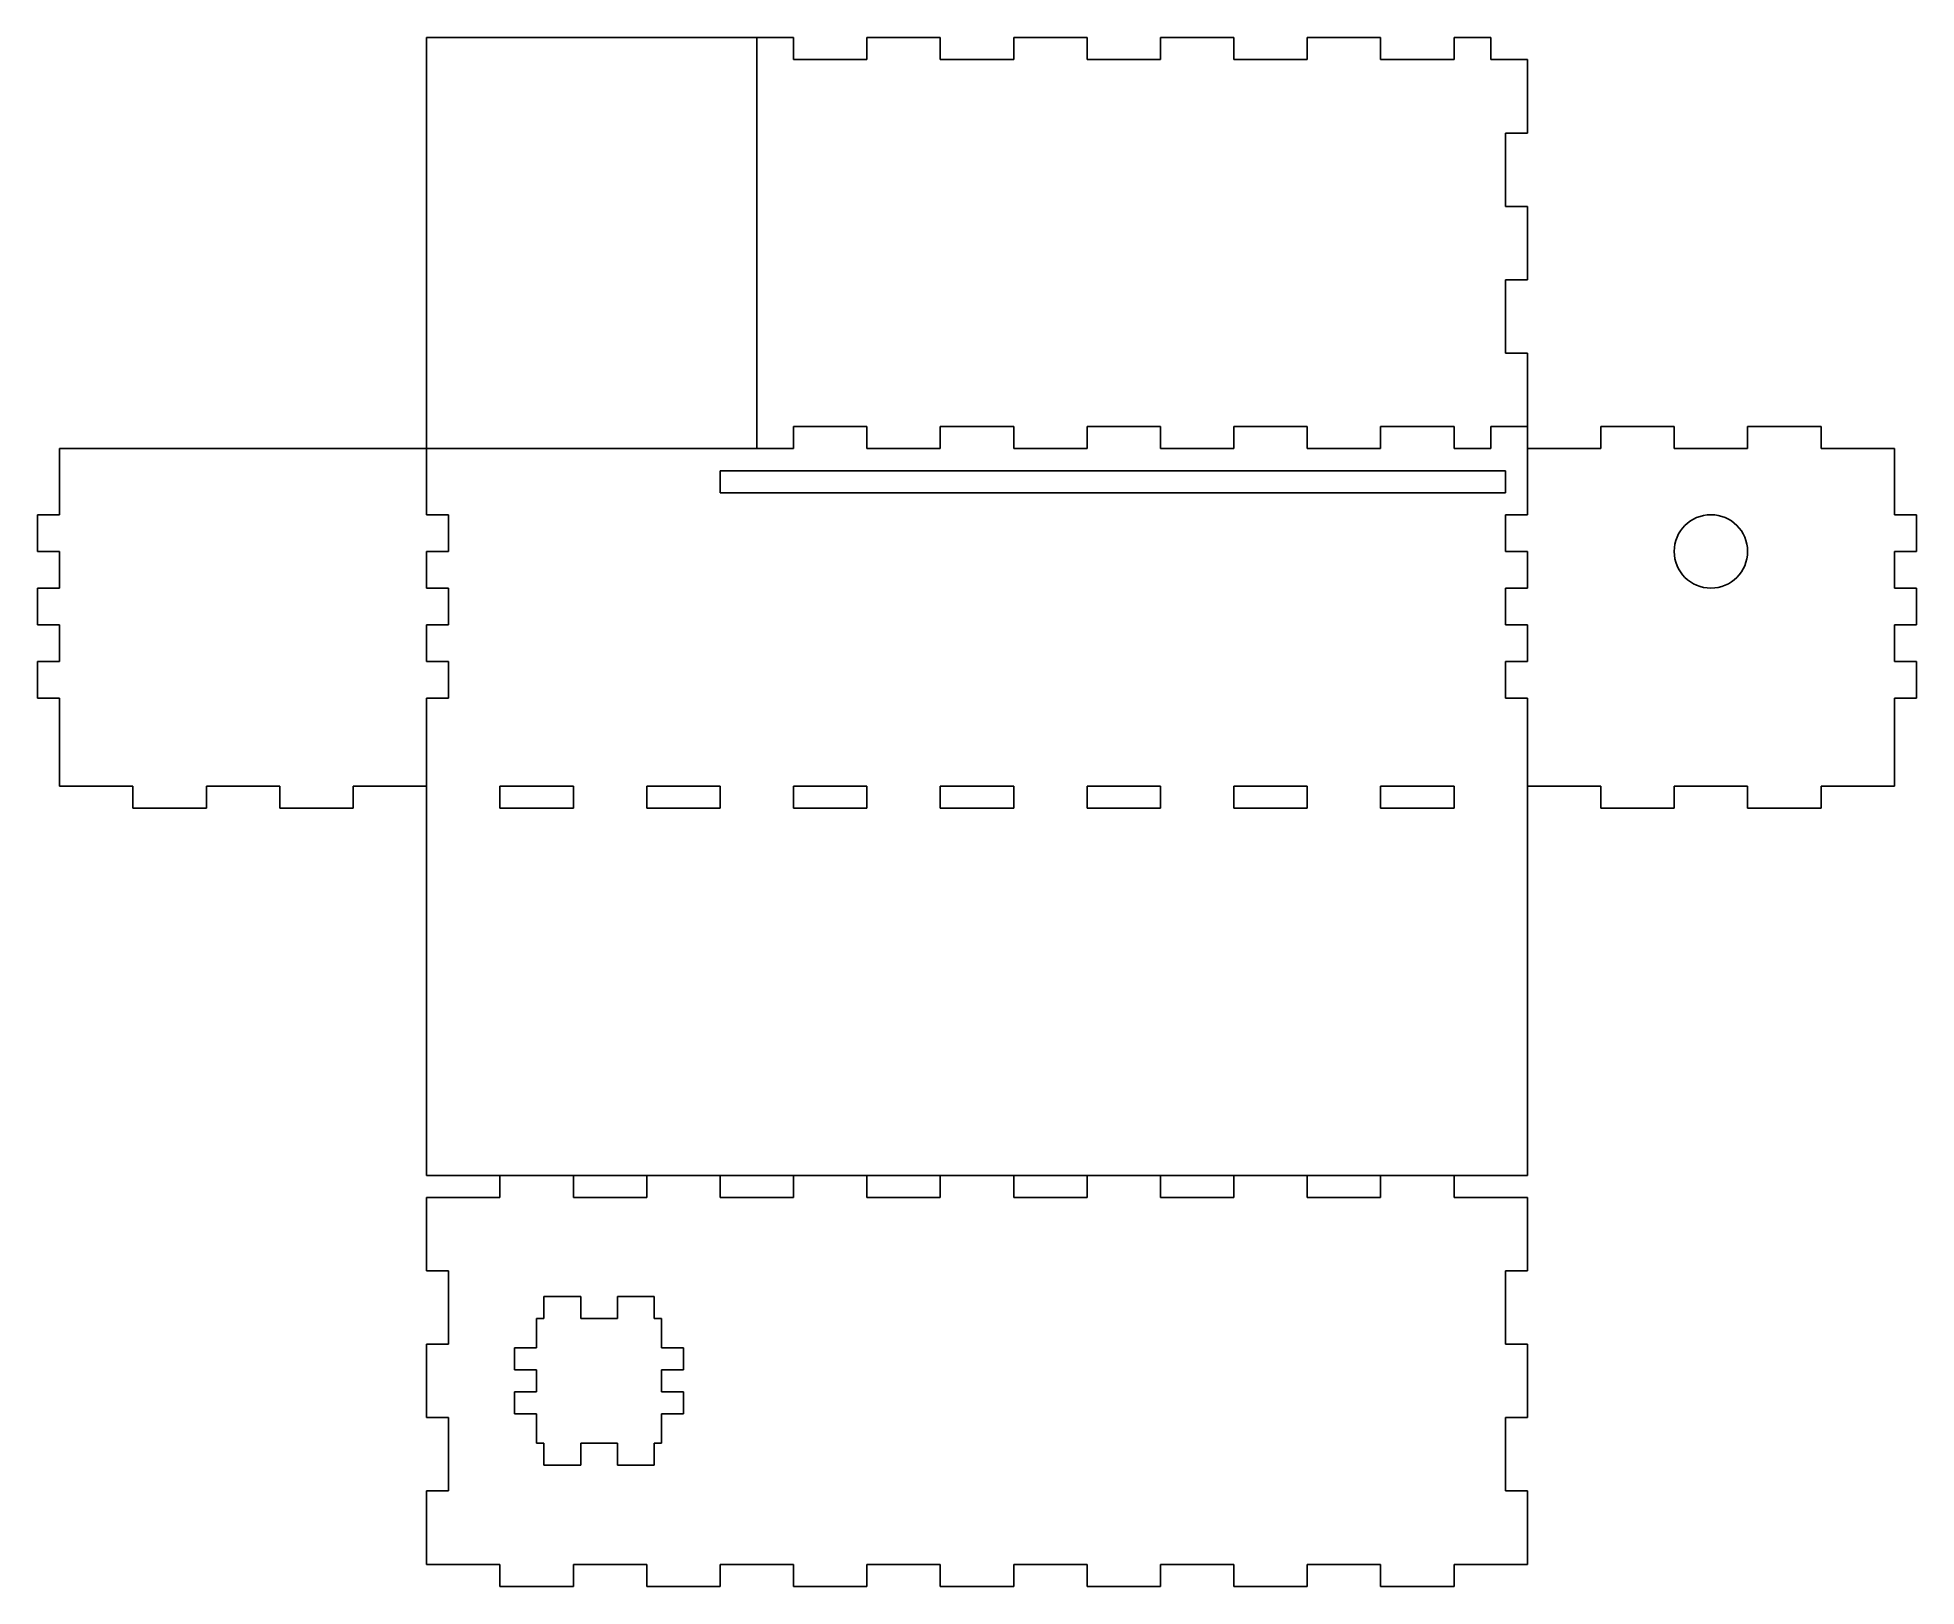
# Model space of a CAD drawing. Header units: millimetres. Extents: x -53 to 203, y -56 to 155.
import ezdxf

# ---------------------------------------------------------------- set-up
doc = ezdxf.new("R2010")
doc.units = ezdxf.units.MM
doc.layers.get('0').update_dxf_attribs({"lineweight": 25, "true_color": 0xffffff})

msp = doc.modelspace()

# ---------------------------------------------------------------- linework, layer by layer
for p, q in [((0, 99), (0, 155)), ((0, 155), (50, 155)), ((45, 99), (45, 155)), ((50, 155), (50, 152)), ((60, 152), (60, 155)), ((60, 155), (70, 155)), ((70, 155), (70, 152)), ((80, 152), (80, 155)), ((80, 155), (90, 155)), ((90, 155), (90, 152)), ((100, 152), (100, 155)), ((100, 155), (110, 155)), ((110, 155), (110, 152)), ((120, 152), (120, 155)), ((120, 155), (130, 155)), ((130, 155), (130, 152)), ((140, 152), (140, 155)), ((140, 155), (145, 155)), ((145, 155), (145, 152)), ((50, 152), (60, 152)), ((70, 152), (80, 152)), ((90, 152), (100, 152)), ((110, 152), (120, 152)), ((130, 152), (140, 152)), ((145, 152), (150, 152)), ((150, 142), (150, 152)), ((147, 132), (147, 142)), ((147, 142), (150, 142)), ((150, 132), (147, 132)), ((150, 122), (150, 132)), ((147, 112), (147, 122)), ((147, 122), (150, 122)), ((150, 112), (147, 112)), ((150, 102), (150, 112)), ((50, 99), (50, 102)), ((50, 102), (60, 102)), ((60, 102), (60, 99)), ((70, 99), (70, 102)), ((70, 102), (80, 102)), ((80, 102), (80, 99)), ((90, 99), (90, 102)), ((90, 102), (100, 102)), ((100, 102), (100, 99)), ((110, 99), (110, 102)), ((110, 102), (120, 102)), ((120, 102), (120, 99)), ((130, 99), (130, 102)), ((130, 102), (140, 102)), ((140, 102), (140, 99)), ((145, 99), (145, 102)), ((145, 102), (150, 102)), ((150, 102), (150, 99)), ((170, 102), (160, 102)), ((160, 102), (160, 99)), ((170, 99), (170, 102)), ((190, 102), (180, 102)), ((180, 102), (180, 99)), ((190, 99), (190, 102)), ((0, 99), (-50, 99)), ((-50, 99), (-50, 90)), ((0, 99), (50, 99)), ((0, 99), (0, 90)), ((60, 99), (70, 99)), ((80, 99), (90, 99)), ((100, 99), (110, 99)), ((120, 99), (130, 99)), ((140, 99), (145, 99)), ((150, 99), (150, 90)), ((160, 99), (150, 99)), ((180, 99), (170, 99)), ((200, 99), (190, 99)), ((200, 90), (200, 99)), ((40, 93), (40, 96)), ((40, 96), (147, 96)), ((147, 96), (147, 93)), ((147, 93), (40, 93)), ((-50, 90), (-53, 90)), ((-53, 90), (-53, 85)), ((0, 90), (3, 90)), ((3, 90), (3, 85)), ((150, 90), (147, 90)), ((147, 90), (147, 85)), ((200, 90), (203, 90)), ((203, 90), (203, 85)), ((-53, 85), (-50, 85)), ((-50, 85), (-50, 80)), ((3, 85), (0, 85)), ((0, 85), (0, 80)), ((147, 85), (150, 85)), ((150, 85), (150, 80)), ((203, 85), (200, 85)), ((200, 85), (200, 80)), ((-50, 80), (-53, 80)), ((-53, 80), (-53, 75)), ((0, 80), (3, 80)), ((3, 80), (3, 75)), ((150, 80), (147, 80)), ((147, 80), (147, 75)), ((200, 80), (203, 80)), ((203, 80), (203, 75)), ((-53, 75), (-50, 75)), ((-50, 75), (-50, 70)), ((3, 75), (0, 75)), ((0, 75), (0, 70)), ((147, 75), (150, 75)), ((150, 75), (150, 70)), ((203, 75), (200, 75)), ((200, 75), (200, 70)), ((-50, 70), (-53, 70)), ((-53, 70), (-53, 65)), ((0, 70), (3, 70)), ((3, 70), (3, 65)), ((150, 70), (147, 70)), ((147, 70), (147, 65)), ((200, 70), (203, 70)), ((203, 70), (203, 65)), ((-53, 65), (-50, 65)), ((-50, 65), (-50, 53)), ((3, 65), (0, 65)), ((0, 53), (0, 65)), ((147, 65), (150, 65)), ((150, 65), (150, 53)), ((203, 65), (200, 65)), ((200, 65), (200, 53)), ((-50, 53), (-40, 53)), ((-40, 53), (-40, 50)), ((-30, 50), (-30, 53)), ((-30, 53), (-20, 53)), ((-20, 53), (-20, 50)), ((-10, 50), (-10, 53)), ((-10, 53), (0, 53)), ((0, 53), (0, 0)), ((10, 53), (10, 50)), ((20, 53), (10, 53)), ((20, 50), (20, 53)), ((30, 53), (30, 50)), ((40, 53), (30, 53)), ((40, 50), (40, 53)), ((50, 53), (50, 50)), ((60, 53), (50, 53)), ((60, 50), (60, 53)), ((70, 53), (70, 50)), ((80, 53), (70, 53)), ((80, 50), (80, 53)), ((100, 53), (90, 53)), ((90, 53), (90, 50)), ((100, 50), (100, 53)), ((120, 53), (110, 53)), ((110, 53), (110, 50)), ((120, 50), (120, 53)), ((140, 53), (130, 53)), ((130, 53), (130, 50)), ((140, 50), (140, 53)), ((150, 53), (160, 53)), ((150, 53), (150, 0)), ((160, 53), (160, 50)), ((170, 50), (170, 53)), ((170, 53), (180, 53)), ((180, 53), (180, 50)), ((190, 50), (190, 53)), ((190, 53), (200, 53)), ((-40, 50), (-30, 50)), ((-20, 50), (-10, 50)), ((10, 50), (20, 50)), ((30, 50), (40, 50)), ((50, 50), (60, 50)), ((70, 50), (80, 50)), ((90, 50), (100, 50)), ((110, 50), (120, 50)), ((130, 50), (140, 50)), ((160, 50), (170, 50)), ((180, 50), (190, 50)), ((0, 0), (150, 0)), ((20, 0), (10, 0)), ((10, 0), (10, -3)), ((20, -3), (20, 0)), ((40, 0), (30, 0)), ((30, 0), (30, -3)), ((40, -3), (40, 0)), ((60, 0), (50, 0)), ((50, 0), (50, -3)), ((60, -3), (60, 0)), ((80, 0), (70, 0)), ((70, 0), (70, -3)), ((80, -3), (80, 0)), ((100, 0), (90, 0)), ((90, 0), (90, -3)), ((100, -3), (100, 0)), ((120, 0), (110, 0)), ((110, 0), (110, -3)), ((120, -3), (120, 0)), ((130, -3), (130, 0)), ((140, -3), (140, 0)), ((10, -3), (0, -3)), ((0, -3), (0, -13)), ((30, -3), (20, -3)), ((50, -3), (40, -3)), ((70, -3), (60, -3)), ((90, -3), (80, -3)), ((110, -3), (100, -3)), ((130, -3), (120, -3)), ((150, -3), (140, -3)), ((150, -3), (150, -13)), ((0, -13), (3, -13)), ((3, -13), (3, -23)), ((150, -13), (147, -13)), ((147, -13), (147, -23)), ((16, -19.5), (16, -16.5)), ((16, -16.5), (21, -16.5)), ((21, -16.5), (21, -19.5)), ((26, -19.5), (26, -16.5)), ((26, -16.5), (31, -16.5)), ((31, -16.5), (31, -19.5)), ((15, -19.5), (16, -19.5)), ((15, -23.5), (15, -19.5)), ((21, -19.5), (26, -19.5)), ((31, -19.5), (32, -19.5)), ((32, -19.5), (32, -23.5)), ((3, -23), (0, -23)), ((0, -23), (0, -33)), ((147, -23), (150, -23)), ((150, -23), (150, -33)), ((12, -26.5), (12, -23.5)), ((12, -23.5), (15, -23.5)), ((32, -23.5), (35, -23.5)), ((35, -23.5), (35, -26.5)), ((15, -26.5), (12, -26.5)), ((15, -29.5), (15, -26.5)), ((35, -26.5), (32, -26.5)), ((32, -26.5), (32, -29.5)), ((12, -32.5), (12, -29.5)), ((12, -29.5), (15, -29.5)), ((32, -29.5), (35, -29.5)), ((35, -29.5), (35, -32.5)), ((0, -33), (3, -33)), ((3, -33), (3, -43)), ((15, -32.5), (12, -32.5)), ((15, -36.5), (15, -32.5)), ((35, -32.5), (32, -32.5)), ((32, -32.5), (32, -36.5)), ((150, -33), (147, -33)), ((147, -33), (147, -43)), ((16, -36.5), (15, -36.5)), ((16, -39.5), (16, -36.5)), ((26, -36.5), (21, -36.5)), ((21, -36.5), (21, -39.5)), ((26, -39.5), (26, -36.5)), ((32, -36.5), (31, -36.5)), ((31, -36.5), (31, -39.5)), ((21, -39.5), (16, -39.5)), ((31, -39.5), (26, -39.5)), ((3, -43), (0, -43)), ((0, -43), (0, -53)), ((147, -43), (150, -43)), ((150, -43), (150, -53)), ((0, -53), (10, -53)), ((10, -53), (10, -56)), ((20, -56), (20, -53)), ((20, -53), (30, -53)), ((30, -53), (30, -56)), ((40, -56), (40, -53)), ((40, -53), (50, -53)), ((50, -53), (50, -56)), ((60, -56), (60, -53)), ((60, -53), (70, -53)), ((70, -53), (70, -56)), ((80, -56), (80, -53)), ((80, -53), (90, -53)), ((90, -53), (90, -56)), ((100, -56), (100, -53)), ((100, -53), (110, -53)), ((110, -53), (110, -56)), ((120, -56), (120, -53)), ((120, -53), (130, -53)), ((130, -53), (130, -56)), ((150, -53), (140, -53)), ((140, -53), (140, -56)), ((10, -56), (20, -56)), ((30, -56), (40, -56)), ((50, -56), (60, -56)), ((70, -56), (80, -56)), ((90, -56), (100, -56)), ((110, -56), (120, -56)), ((130, -56), (140, -56))]:
    msp.add_line(p, q)
msp.add_circle((175, 85), 5)

doc.saveas('drawing.dxf')
